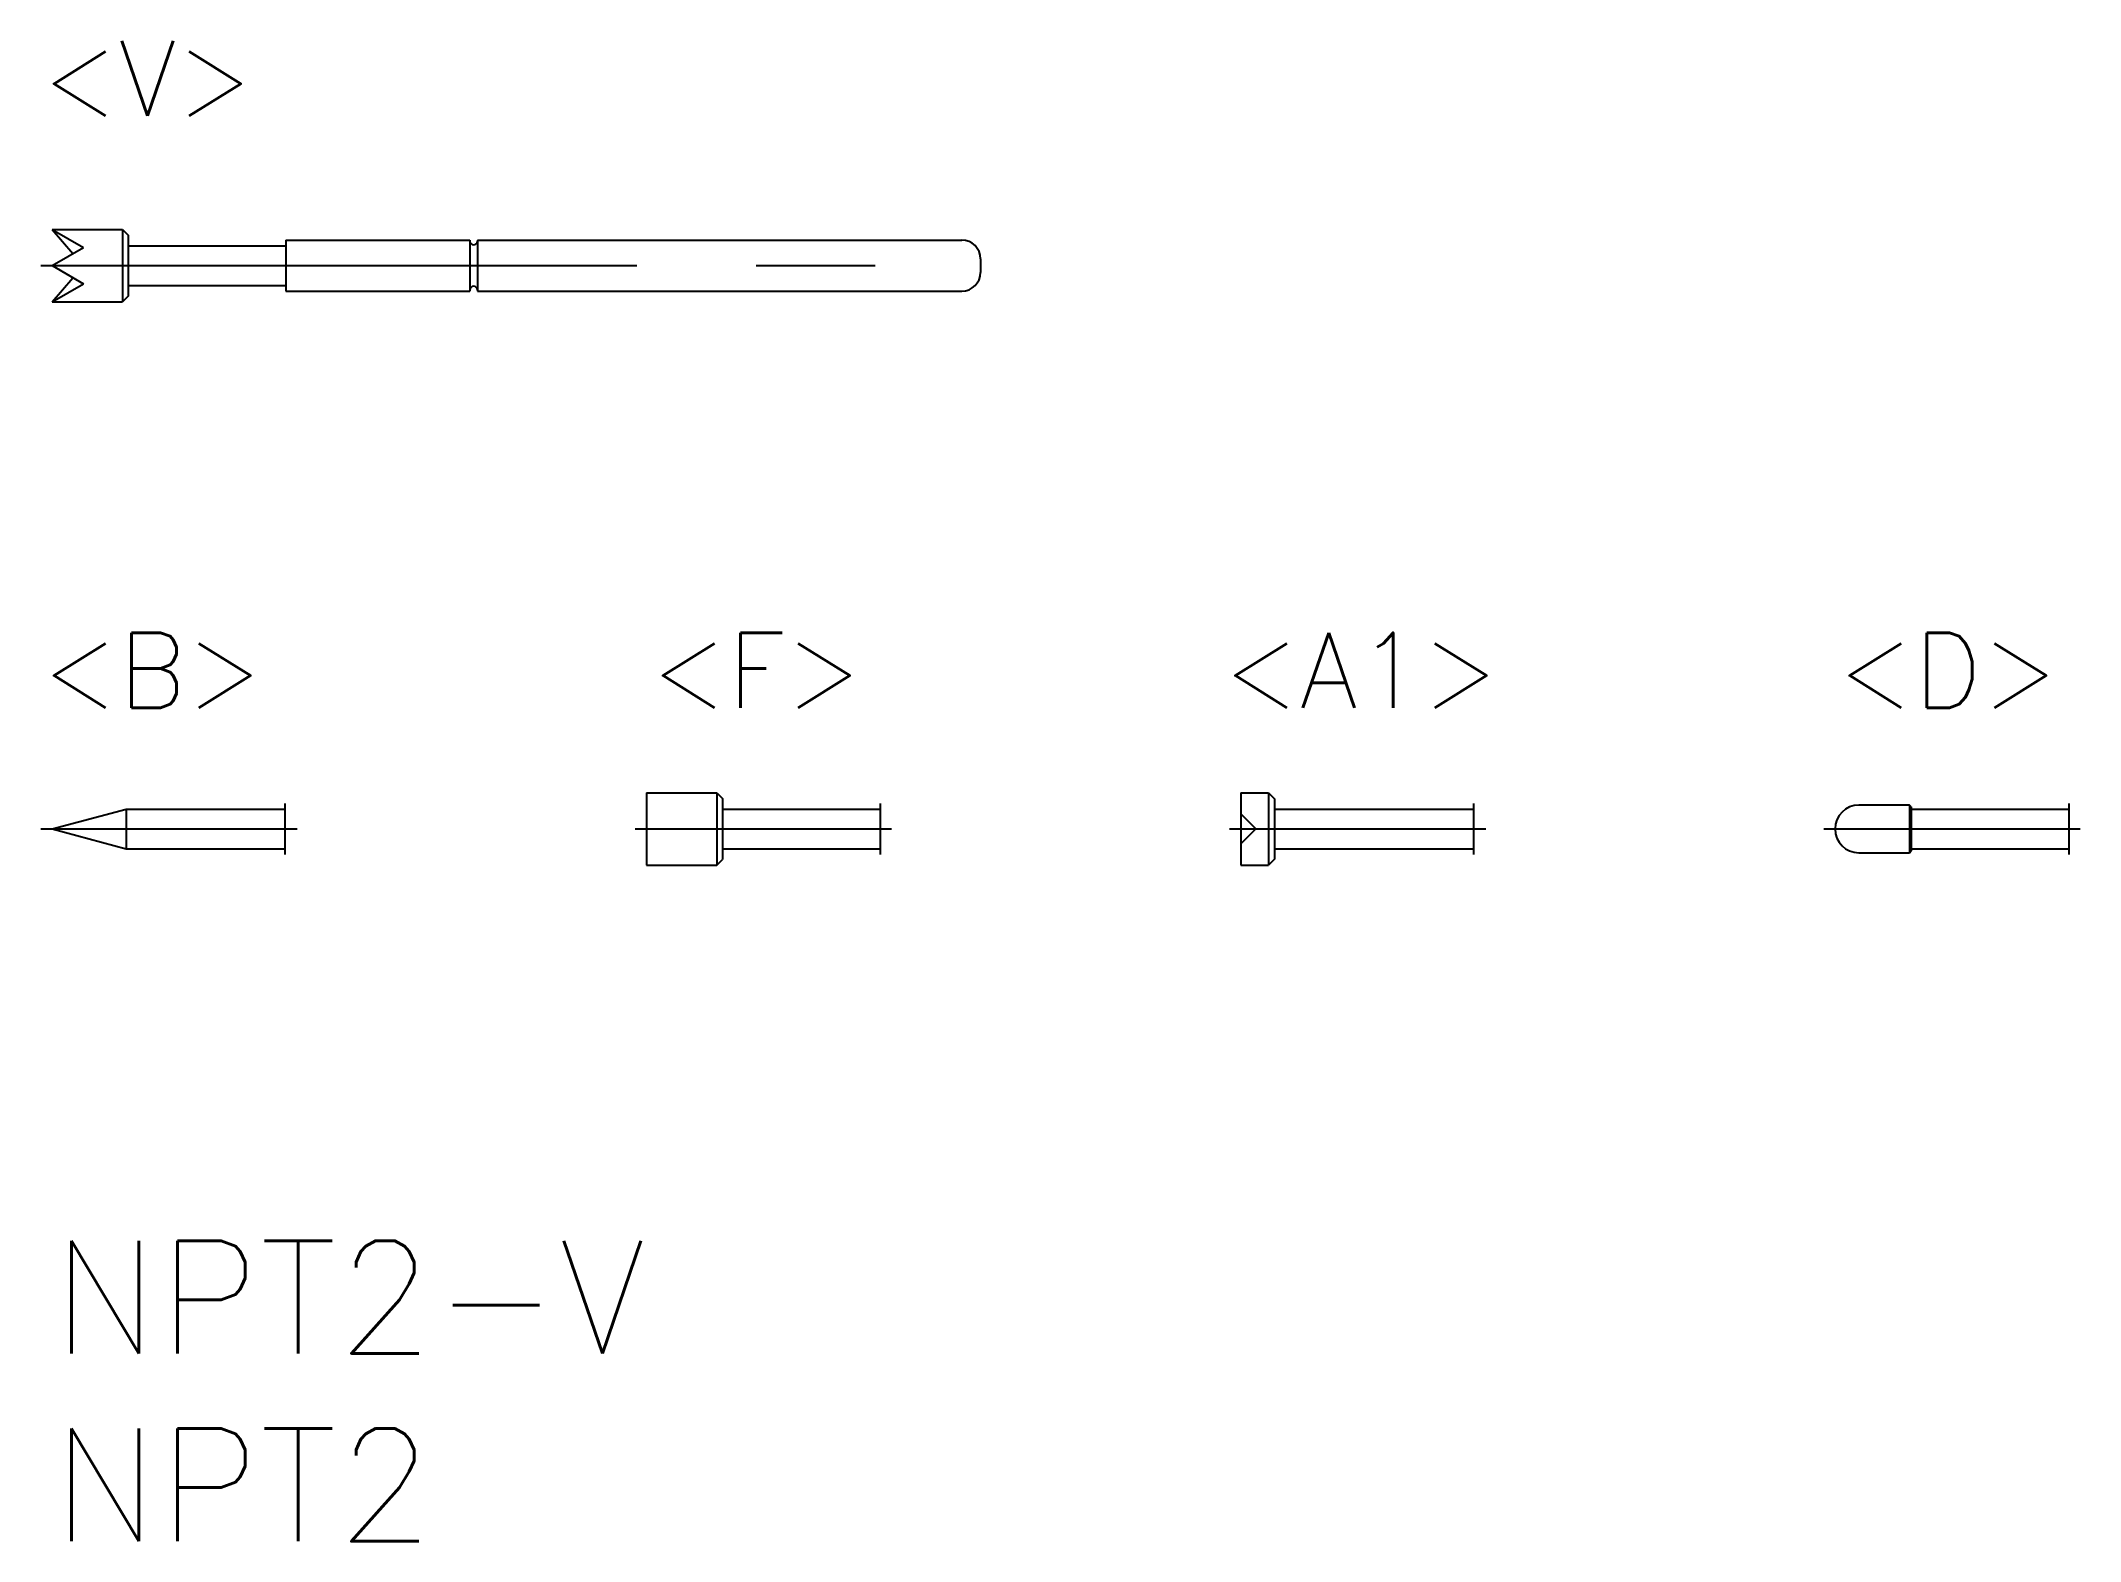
# Model space of a CAD drawing. Extents: x -0.3 to 54, y -8 to 32.
import ezdxf

# ---------------------------------------------------------------- set-up
doc = ezdxf.new("R2010")
doc.units = 0
doc.header["$LTSCALE"] = 0.5
doc.linetypes.add('CENTER', pattern=[50.8, 31.75, -6.35, 6.35, -6.35])
doc.linetypes.add('DASHED', pattern=[19.05, 12.7, -6.35])
for name, color, linetype in [('MSM_CENTER', 1, 'CENTER'), ('MSM_CONTINUOUS', 7, 'CONTINUOUS'), ('MSM_DASHED', 4, 'DASHED'), ('MSM_PART_NUMBER', 7, 'CONTINUOUS')]:
    doc.layers.add(name, color=color, linetype=linetype)
doc.styles.get("Standard").update_dxf_attribs({"font": 'txt.shx', "height": 1, "bigfont": 'bigfont.shx'})

msp = doc.modelspace()

# ---------------------------------------------------------------- linework, layer by layer
at = {"layer": 'MSM_CENTER'}
for p, q in [((-0.3, 25.965), (25.03, 25.965)), ((-0.3, 10.965), (6.53, 10.965)), ((15.53, 10.965), (22.36, 10.965)), ((31.36, 10.965), (38.19, 10.965)), ((47.19, 10.965), (54.02, 10.965))]:
    msp.add_line(p, q, dxfattribs=at)
at = {"layer": 'MSM_CONTINUOUS'}
for p, q in [((0, 26.93), (1.88, 26.93)), ((0, 26.93), (0.557, 26.287)), ((0, 26.93), (0.836, 26.448)), ((1.88, 26.93), (2.03, 26.78)), ((1.88, 26.93), (1.88, 25)), ((2.03, 26.78), (2.03, 25.15)), ((6.23, 26.645), (11.13, 26.645)), ((6.23, 26.645), (6.23, 25.285)), ((11.13, 26.645), (11.13, 25.285)), ((11.33, 26.645), (24.23, 26.645)), ((11.33, 26.645), (11.33, 25.285)), ((0, 25.965), (0.836, 26.448)), ((2.03, 26.495), (6.23, 26.495)), ((24.73, 26.145), (24.73, 25.785)), ((0, 25.965), (0.836, 25.483)), ((0, 25), (0.557, 25.643)), ((0, 25), (0.836, 25.483)), ((0, 25), (1.88, 25)), ((2.03, 25.15), (1.88, 25)), ((2.03, 25.435), (6.23, 25.435)), ((6.23, 25.285), (11.13, 25.285)), ((11.33, 25.285), (24.23, 25.285)), ((0, 10.965), (1.978, 11.495)), ((1.978, 11.495), (6.2, 11.495)), ((1.978, 11.495), (1.978, 10.435)), ((6.2, 11.645), (6.2, 10.285)), ((15.83, 11.93), (17.71, 11.93)), ((15.83, 11.93), (15.83, 10)), ((17.71, 11.93), (17.86, 11.78)), ((17.71, 11.93), (17.71, 10)), ((17.86, 11.78), (17.86, 10.15)), ((17.86, 11.495), (22.06, 11.495)), ((22.06, 11.645), (22.06, 10.285)), ((31.66, 11.93), (32.4, 11.93)), ((31.66, 11.93), (31.66, 10)), ((32.4, 11.93), (32.56, 11.77)), ((32.4, 11.93), (32.4, 10)), ((32.56, 11.77), (32.56, 10.16)), ((32.56, 11.495), (37.86, 11.495)), ((37.86, 11.645), (37.86, 10.285)), ((49.47, 11.6), (48.125, 11.6)), ((49.52, 11.55), (49.47, 11.6)), ((49.47, 11.6), (49.47, 10.33)), ((49.52, 11.55), (49.52, 10.38)), ((49.52, 11.495), (53.72, 11.495)), ((53.72, 11.645), (53.72, 10.285)), ((0, 10.965), (1.978, 10.435)), ((1.978, 10.435), (6.2, 10.435)), ((17.86, 10.435), (22.06, 10.435)), ((32.56, 10.435), (37.86, 10.435)), ((48.125, 10.33), (49.47, 10.33)), ((49.47, 10.33), (49.52, 10.38)), ((49.52, 10.435), (53.72, 10.435)), ((15.83, 10), (17.71, 10)), ((17.71, 10), (17.86, 10.15)), ((31.66, 10), (32.4, 10)), ((32.56, 10.16), (32.4, 10))]:
    msp.add_line(p, q, dxfattribs=at)
for centre, radius, start, end in [((24.23, 26.145), 0.5, 0, 90), ((11.23, 26.615), 0.1, 180, 0), ((24.23, 25.785), 0.5, 270, 0), ((11.23, 25.315), 0.1, 0, 180), ((48.125, 10.965), 0.635, 90, 270)]:
    msp.add_arc(centre, radius, start, end, dxfattribs=at)
at = {"layer": 'MSM_DASHED'}
for q in [(31.66, 11.365), (31.66, 10.565)]:
    msp.add_line((32.06, 10.965), q, dxfattribs=at)

# ---------------------------------------------------------------- texts
at = {"layer": 'MSM_PART_NUMBER'}
for s, height, p in [('<V>', 2, (-0.287, 29.951)), ('<B>', 2, (-0.287, 14.19)), ('<F>', 2, (15.934, 14.19)), ('<A1>', 2, (31.176, 14.19)), ('<D>', 2, (47.538, 14.19)), ('NPT2-V', 3, (0, -3)), ('NPT2', 3, (0, -8))]:
    msp.add_text(s, height=height, dxfattribs=at).set_placement(p)

doc.saveas('drawing.dxf')
